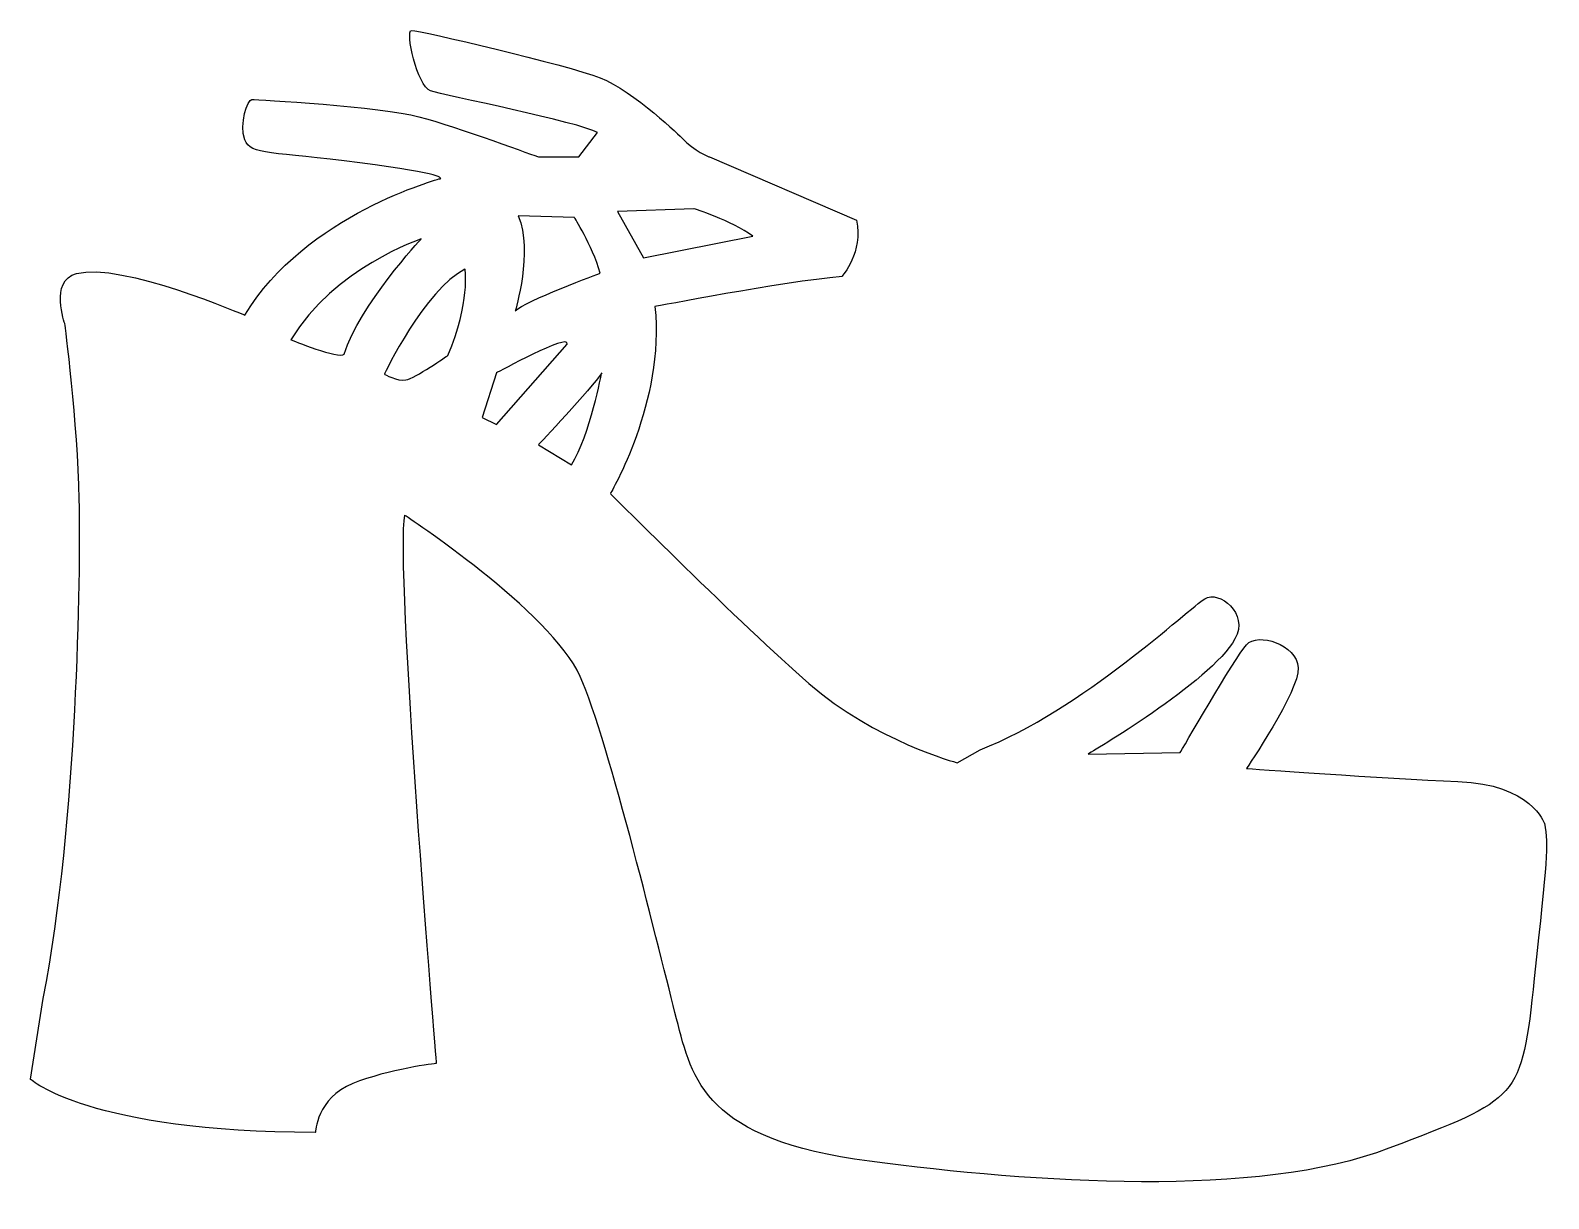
# Model space of a CAD drawing. Header units: centimetres. Extents: x -10.2 to 10.3, y -8 to 7.8.
import ezdxf

# ---------------------------------------------------------------- set-up
doc = ezdxf.new("R2010")
doc.units = ezdxf.units.CM
doc.header["$MEASUREMENT"] = 0
doc.layers.add('Camada 1', color=7, linetype='Continuous')

msp = doc.modelspace()

# ---------------------------------------------------------------- linework, layer by layer
at = {"layer": 'Camada 1'}
for points, knots in [([(-10.23748, -6.39159), (-10.23748, -6.39159), (-9.44066, -7.11075), (-6.38943, -7.11075), (-6.38943, -7.11075), (-6.38943, -7.11075), (-6.36982, -6.64424), (-5.88386, -6.44985), (-5.88386, -6.44985), (-5.39816, -6.25559), (-4.75689, -6.17788), (-4.75689, -6.17788), (-4.75689, -6.17788), (-4.75689, -6.17788), (-5.32045, 0.60493), (-5.18432, 1.22688), (-5.18432, 1.22688), (-5.18432, 1.22688), (-3.20209, -0.07529), (-2.81331, -0.94987), (-2.81331, -0.94987), (-2.42453, -1.82434), (-1.725, -4.73958), (-1.51114, -5.57537), (-1.51114, -5.57537), (-1.29744, -6.41106), (-1.12239, -7.20777), (1.09318, -7.49937), (1.09318, -7.49937), (3.30875, -7.79084), (6.3405, -8.00467), (8.10919, -7.32445), (8.10919, -7.32445), (9.87761, -6.64423), (9.89719, -6.68318), (10.07211, -5.03115), (10.07211, -5.03115), (10.24703, -3.37914), (10.26605, -3.26275), (10.20797, -2.93226), (10.20797, -2.93226), (10.20797, -2.93226), (10.03305, -2.40764), (9.04179, -2.36857), (9.04179, -2.36857), (8.05079, -2.32976), (6.18482, -2.19379), (6.18482, -2.19379), (6.18482, -2.19379), (6.18482, -2.19379), (6.90412, -1.14427), (6.88462, -0.83336), (6.88462, -0.83336), (6.86512, -0.52245), (6.34053, -0.3474), (6.18482, -0.52245), (6.18482, -0.52245), (6.02948, -0.69723), (5.29103, -1.97993), (5.29103, -1.97993), (5.29103, -1.97993), (5.29103, -1.97993), (4.04712, -1.9994), (4.04712, -1.9994), (4.04712, -1.9994), (4.04712, -1.9994), (5.70455, -1.02965), (6.02948, -0.44458), (6.02948, -0.44458), (6.2239, -0.09485), (5.81564, 0.21619), (5.62139, 0.09964), (5.62139, 0.09964), (5.42697, -0.01701), (3.94991, -1.4164), (2.58948, -1.94114), (2.58948, -1.94114), (2.58948, -1.94114), (2.27854, -2.11606), (2.27854, -2.11606), (2.27854, -2.11606), (2.27854, -2.11606), (1.17081, -1.82446), (0.2767, -1.04709), (0.2767, -1.04709), (-0.61722, -0.2698), (-2.40522, 1.51831), (-2.40522, 1.51831), (-2.40522, 1.51831), (-2.40522, 1.51831), (-1.66661, 2.76222), (-1.80274, 4.045), (-1.80274, 4.045), (-1.80274, 4.045), (-0.0925, 4.37523), (0.72374, 4.45304), (0.72374, 4.45304), (0.72374, 4.45304), (1.01531, 4.7834), (0.91816, 5.21097), (0.91816, 5.21097), (0.91816, 5.21097), (-1.06422, 6.06618), (-1.06422, 6.06618), (-1.06422, 6.06618), (-1.06422, 6.06618), (-1.27795, 6.14391), (-1.43339, 6.31875), (-1.43339, 6.31875), (-1.43339, 6.31875), (-2.09429, 6.9601), (-2.54131, 7.13502), (-2.54131, 7.13502), (-2.98822, 7.30996), (-4.98992, 7.77645), (-5.08713, 7.77645), (-5.08713, 7.77645), (-5.18431, 7.77645), (-5.0094, 7.01852), (-4.83448, 6.9601), (-4.83448, 6.9601), (-4.6597, 6.90189), (-2.8133, 6.53259), (-2.57999, 6.39646), (-2.57999, 6.39646), (-2.57999, 6.39646), (-2.83291, 6.06615), (-2.83291, 6.06615), (-2.83291, 6.06615), (-2.83291, 6.06615), (-3.37686, 6.06615), (-3.37686, 6.06615), (-3.37686, 6.06615), (-3.37686, 6.06615), (-4.48478, 6.47432), (-4.98992, 6.61029), (-4.98992, 6.61029), (-5.49535, 6.74637), (-7.18617, 6.84347), (-7.24441, 6.84347), (-7.24441, 6.84347), (-7.3028, 6.84347), (-7.41933, 6.51303), (-7.34175, 6.2993), (-7.34175, 6.2993), (-7.26402, 6.08552), (-6.97244, 6.14386), (-5.78679, 5.98839), (-5.78679, 5.98839), (-4.60143, 5.83287), (-4.69835, 5.77453), (-4.69835, 5.77453), (-4.69835, 5.77453), (-4.69835, 5.77453), (-6.5254, 5.2887), (-7.34175, 3.92821), (-7.34175, 3.92821), (-7.34175, 3.92821), (-9.00368, 4.65288), (-9.61553, 4.49183), (-9.61553, 4.49183), (-9.98476, 4.3947), (-9.77111, 3.81169), (-9.77111, 3.81169), (-9.77111, 3.81169), (-9.77111, 3.81169), (-9.59611, 2.47057), (-9.57672, 1.44068), (-9.57672, 1.44068), (-9.55719, 0.41047), (-9.59603, -2.87393), (-10.06247, -5.30336), (-10.06247, -5.30336), (-10.06247, -5.30336), (-10.23748, -6.39159), (-10.23748, -6.39159)], [0, 0, 0, 0, 0.02222222, 0.02222222, 0.02222222, 0.02222222, 0.04444444, 0.04444444, 0.04444444, 0.04444444, 0.06666667, 0.06666667, 0.06666667, 0.06666667, 0.08888889, 0.08888889, 0.08888889, 0.08888889, 0.11111111, 0.11111111, 0.11111111, 0.11111111, 0.13333333, 0.13333333, 0.13333333, 0.13333333, 0.15555556, 0.15555556, 0.15555556, 0.15555556, 0.17777778, 0.17777778, 0.17777778, 0.17777778, 0.2, 0.2, 0.2, 0.2, 0.22222222, 0.22222222, 0.22222222, 0.22222222, 0.24444444, 0.24444444, 0.24444444, 0.24444444, 0.26666667, 0.26666667, 0.26666667, 0.26666667, 0.28888889, 0.28888889, 0.28888889, 0.28888889, 0.31111111, 0.31111111, 0.31111111, 0.31111111, 0.33333333, 0.33333333, 0.33333333, 0.33333333, 0.35555556, 0.35555556, 0.35555556, 0.35555556, 0.37777778, 0.37777778, 0.37777778, 0.37777778, 0.4, 0.4, 0.4, 0.4, 0.42222222, 0.42222222, 0.42222222, 0.42222222, 0.44444444, 0.44444444, 0.44444444, 0.44444444, 0.46666667, 0.46666667, 0.46666667, 0.46666667, 0.48888889, 0.48888889, 0.48888889, 0.48888889, 0.51111111, 0.51111111, 0.51111111, 0.51111111, 0.53333333, 0.53333333, 0.53333333, 0.53333333, 0.55555556, 0.55555556, 0.55555556, 0.55555556, 0.57777778, 0.57777778, 0.57777778, 0.57777778, 0.6, 0.6, 0.6, 0.6, 0.62222222, 0.62222222, 0.62222222, 0.62222222, 0.64444444, 0.64444444, 0.64444444, 0.64444444, 0.66666667, 0.66666667, 0.66666667, 0.66666667, 0.68888889, 0.68888889, 0.68888889, 0.68888889, 0.71111111, 0.71111111, 0.71111111, 0.71111111, 0.73333333, 0.73333333, 0.73333333, 0.73333333, 0.75555556, 0.75555556, 0.75555556, 0.75555556, 0.77777778, 0.77777778, 0.77777778, 0.77777778, 0.8, 0.8, 0.8, 0.8, 0.82222222, 0.82222222, 0.82222222, 0.82222222, 0.84444444, 0.84444444, 0.84444444, 0.84444444, 0.86666667, 0.86666667, 0.86666667, 0.86666667, 0.88888889, 0.88888889, 0.88888889, 0.88888889, 0.91111111, 0.91111111, 0.91111111, 0.91111111, 0.93333333, 0.93333333, 0.93333333, 0.93333333, 0.95555556, 0.95555556, 0.95555556, 0.95555556, 1, 1, 1, 1]), ([(-2.30803, 5.32762), (-2.30803, 5.32762), (-1.27782, 5.36649), (-1.27782, 5.36649), (-1.27782, 5.36649), (-1.27782, 5.36649), (-0.77252, 5.21105), (-0.48111, 4.99732), (-0.48111, 4.99732), (-0.48111, 4.99732), (-1.9582, 4.70572), (-1.9582, 4.70572), (-1.9582, 4.70572), (-1.9582, 4.70572), (-2.30803, 5.32762), (-2.30803, 5.32762)], [0, 0, 0, 0, 0.2, 0.2, 0.2, 0.2, 0.4, 0.4, 0.4, 0.4, 0.6, 0.6, 0.6, 0.6, 1, 1, 1, 1]), ([(-2.54105, 4.49599), (-2.54105, 4.49599), (-3.56771, 4.11867), (-3.6886, 3.98661), (-3.6886, 3.98661), (-3.6886, 3.98661), (-3.44698, 4.79772), (-3.6483, 5.26936), (-3.6483, 5.26936), (-3.6483, 5.26936), (-2.89117, 5.24991), (-2.89117, 5.24991), (-2.89117, 5.24991), (-2.89117, 5.24992), (-2.65759, 4.88857), (-2.54105, 4.49599)], [0, 0, 0, 0, 0.2, 0.2, 0.2, 0.2, 0.4, 0.4, 0.4, 0.4, 0.6, 0.6, 0.6, 0.6, 1, 1, 1, 1]), ([(-6.71956, 3.59804), (-6.13668, 4.5697), (-4.96082, 4.95847), (-4.96082, 4.95847), (-4.96082, 4.95847), (-4.96082, 4.95847), (-5.79661, 4.05452), (-6.00053, 3.40365), (-6.00053, 3.40365), (-6.05879, 3.32605), (-6.71956, 3.59804), (-6.71956, 3.59804)], [0, 0, 0, 0, 0.25, 0.25, 0.25, 0.25, 0.5, 0.5, 0.5, 0.5, 1, 1, 1, 1]), ([(-5.45644, 3.13153), (-5.45644, 3.13153), (-4.91222, 4.27823), (-4.36813, 4.55028), (-4.36813, 4.55028), (-4.36813, 4.55028), (-4.29026, 4.10319), (-4.60131, 3.38418), (-4.60131, 3.38418), (-4.60131, 3.38418), (-5.04822, 3.07314), (-5.16487, 3.05379), (-5.16487, 3.05379), (-5.28152, 3.03435), (-5.45644, 3.13153), (-5.45644, 3.13153)], [0, 0, 0, 0, 0.2, 0.2, 0.2, 0.2, 0.4, 0.4, 0.4, 0.4, 0.6, 0.6, 0.6, 0.6, 1, 1, 1, 1]), ([(-4.13482, 2.54852), (-4.13482, 2.54852), (-3.94043, 3.151), (-3.94043, 3.151), (-3.94043, 3.151), (-3.94043, 3.151), (-2.9493, 3.69509), (-2.98809, 3.53965), (-2.98809, 3.53965), (-2.98809, 3.53965), (-3.94043, 2.45134), (-3.94043, 2.45134), (-3.94043, 2.45134), (-3.94043, 2.45134), (-4.13482, 2.54852), (-4.13482, 2.54852)], [0, 0, 0, 0, 0.2, 0.2, 0.2, 0.2, 0.4, 0.4, 0.4, 0.4, 0.6, 0.6, 0.6, 0.6, 1, 1, 1, 1]), ([(-3.37686, 2.17906), (-3.37686, 2.17906), (-2.65785, 2.93714), (-2.52173, 3.15098), (-2.52173, 3.15098), (-2.52173, 3.15098), (-2.67717, 2.31519), (-2.92982, 1.90707), (-2.92982, 1.90707), (-2.92982, 1.90707), (-3.37686, 2.17906), (-3.37686, 2.17906)], [0, 0, 0, 0, 0.25, 0.25, 0.25, 0.25, 0.5, 0.5, 0.5, 0.5, 1, 1, 1, 1])]:
    msp.add_open_spline(points, degree=3, knots=knots, dxfattribs=at)

doc.saveas('drawing.dxf')
